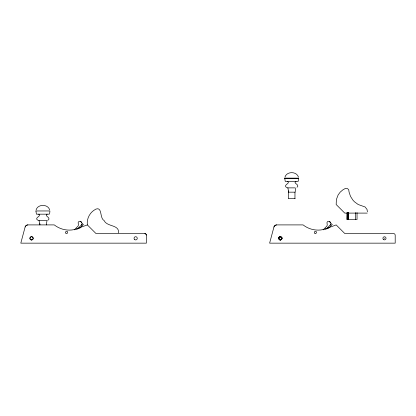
<?xml version="1.0" encoding="UTF-8"?>
<svg xmlns="http://www.w3.org/2000/svg" width="416" height="416" viewBox="0 0 416 416"><rect width="100%" height="100%" fill="white"/><g stroke="black" fill="none" stroke-linecap="round" stroke-linejoin="round"><path stroke-width="0.62" d="M367.416 211.874L367.021 209.43L365.128 206.996L358.166 204.5L354.494 201.812L352.934 200.153L350.485 196.326L349.045 192.015L348.733 189.758L347.516 188.588L345.431 188.391L342.836 189.883L340.215 192.124L338.125 194.938L336.378 199.519L336.164 204.511L344.75 213.101L367.198 213.101M284.721 178.214L285.256 181.433L298.137 181.433L298.678 178.23L284.7 178.214L298.678 178.23M118.529 232.887C119.449 224.349 107.063 227.094 104.125 220.548C99.497 218.338 102.549 206.508 95.841 209.134C95.124 209.654 94.302 210.023 93.6 210.574C92.394 211.448 91.317 212.503 90.412 213.689C87.984 216.84 86.861 220.958 87.35 224.905L95.94 233.496L145.106 233.574L145.85 234.031L146.38 235.056L146.385 243.152L20.8 243.152L25.132 226.98A3.297 3.297 0 0 1 27.836 224.905L54.272 224.905A24.372 24.372 0 0 0 80.631 227.328L87.35 224.905M46.316 224.905L46.987 220.61M329.446 227.328A24.372 24.372 0 0 1 303.087 224.905L276.65 224.905A3.297 3.297 0 0 0 273.946 226.98L269.615 243.152L395.2 243.152L395.195 235.056A1.898 1.898 0 0 0 393.635 233.501L344.75 233.496L336.164 224.905L325.135 229.086M36.114 209.898C37.773 203.887 47.996 203.887 49.655 209.898M284.929 177.159C286.582 171.148 296.811 171.148 298.47 177.159M297.045 187.268C300.243 184.47 292.406 183.243 295.989 181.433M74.324 229.845L78.042 226.127A3.988 3.988 0 0 0 78.302 223.61L78.156 223.116A1.659 1.659 0 0 1 80.491 221.406L81.645 222.482L80.72 221.551M77.288 229.154L82.805 223.642M79.726 228.233L83.564 224.401M323.133 229.845L326.856 226.127A3.988 3.988 0 0 0 327.116 223.61L326.971 223.116A1.659 1.659 0 0 1 329.3 221.406L330.455 222.482L329.534 221.551M326.102 229.154L331.62 223.642M328.541 228.233L332.379 224.401M81.286 225.155L81.687 224.718A1.96 1.96 0 0 0 81.229 222.061M330.101 225.155L330.502 224.718A1.96 1.96 0 0 0 330.039 222.061M47.778 220.366C52.036 217.74 43.597 215.961 47.18 214.172M80.631 227.328L76.32 229.086M294.824 187.876L287.461 187.876C281.419 185.281 291.413 183.232 287.404 181.433M295.797 187.876L295.131 192.166L288.72 192.166M288.72 198.609L295.1 198.609M46.55 220.61L38.646 220.61C32.604 218.02 42.598 215.972 38.589 214.172M31.512 239.933L30.514 239.569L31.273 239.902M384.337 238.155L384.592 238.488M281.882 237.905C276.484 232.944 279.687 244.899 281.882 237.905A1.612 1.612 0 0 1 280.103 239.907C274.57 235.149 286.749 236.948 280.088 239.902A1.612 1.612 0 0 1 279.063 237.401A1.612 1.612 0 0 1 281.778 237.52M287.888 187.876L288.688 192.166M39.078 220.61L39.879 224.905L39.879 223.678M357.037 212.592L357.037 219.539L346.908 219.539L347.079 212.592M355.482 212.592L355.482 219.539M348.509 212.592L348.509 219.539M348.416 212.592L348.416 219.539M348.208 212.592L348.208 219.539M348.005 212.592L348.005 219.539M347.812 212.592L347.812 219.539M347.625 212.592L347.625 219.539M347.459 212.592L347.459 219.539M347.313 212.592L347.313 219.539M347.183 212.592L347.183 219.539M294.97 192.166L294.954 198.609M288.688 190.939L288.688 198.609M273.946 226.98A2.969 2.969 0 0 1 276.65 224.905M144.825 233.501A1.898 1.898 0 0 1 146.38 235.056M25.132 226.98A2.969 2.969 0 0 1 27.836 224.905M35.901 210.969L36.442 214.172L49.322 214.172L49.878 212.066L49.863 210.954L35.901 210.969M383.687 239.668A1.555 1.555 0 0 0 386.022 238.321A1.555 1.555 0 0 0 383.687 236.974A1.555 1.555 0 0 0 383.687 239.668M314.907 233.308A1.071 1.071 0 0 0 316.514 232.383A1.071 1.071 0 0 0 314.907 231.452A1.071 1.071 0 0 0 314.907 233.308M279.521 239.72A1.612 1.612 0 0 0 281.939 238.321A1.612 1.612 0 0 0 279.521 236.928A1.612 1.612 0 0 0 279.521 239.72M30.763 239.72A1.612 1.612 0 0 0 33.181 238.321A1.612 1.612 0 0 0 30.763 236.928A1.612 1.612 0 0 0 30.763 239.72M134.846 239.72A1.612 1.612 0 0 0 137.264 238.321A1.612 1.612 0 0 0 134.846 236.928A1.612 1.612 0 0 0 134.846 239.72M65.868 233.142A1.071 1.071 0 0 0 67.668 232.658A1.071 1.071 0 0 0 66.352 231.343A1.071 1.071 0 0 0 65.868 233.142M30.711 239.72A1.612 1.612 0 0 0 33.124 238.321A1.612 1.612 0 0 0 30.711 236.928A1.612 1.612 0 0 0 30.711 239.72"/></g></svg>
